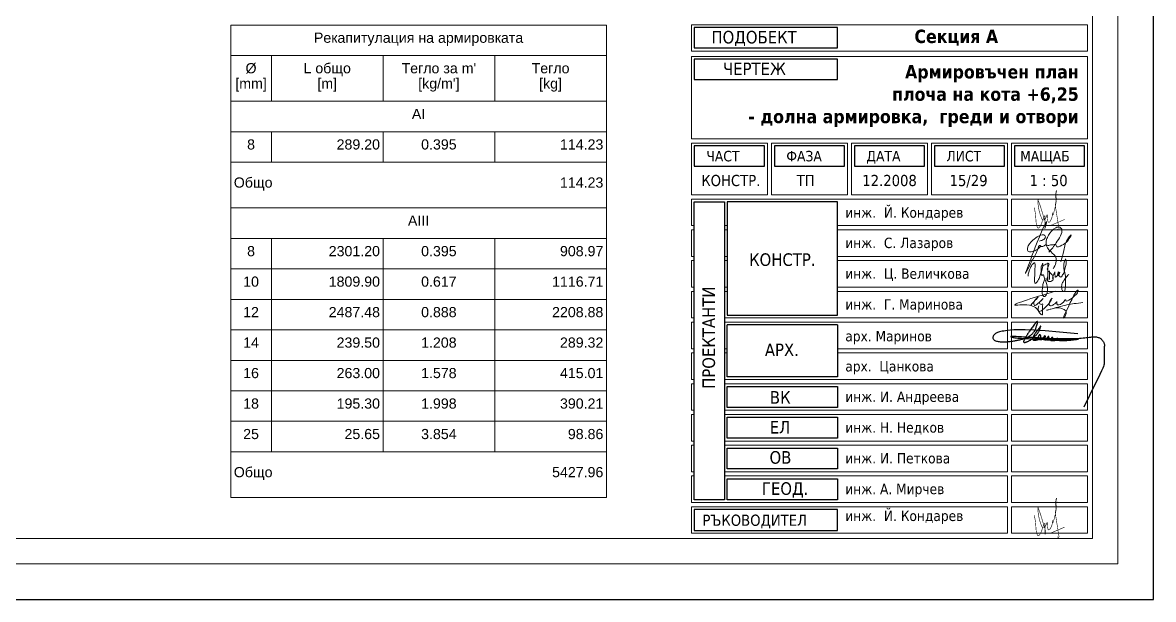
# Model space of a CAD drawing. Header units: millimetres. Extents: x -159 to 6378, y -1181 to 2393.
# Drawn here: x 5265 to 6378, y -1181 to -614 of the extents above; entities that cross this region are included whole.
import ezdxf
from ezdxf.enums import TextEntityAlignment as Align

# ---------------------------------------------------------------- set-up
doc = ezdxf.new("R2010")
doc.units = ezdxf.units.MM
for name, color, linetype, lineweight in [('0_txt', 7, 'Continuous', 18), ('1K_arm_koti', 5, 'Continuous', 15), ('p_txt', 122, 'Continuous', 18), ('RAMKA', 7, 'Continuous', 15), ('TABLICA', 40, 'Continuous', 30), ('TEXT', 122, 'Continuous', 18)]:
    doc.layers.add(name, color=color, linetype=linetype, lineweight=lineweight)
doc.styles.add('A4TS14', font='ARIAL.TTF', dxfattribs={"height": 10})
doc.styles.get("Standard").update_dxf_attribs({"font": 'TAHOMA.TTF'})

# ---------------------------------------------------------------- blocks, each defined once
blk = doc.blocks.new('kondarev')
at = {"const_width": 0.0003}
for points in [[(-0.00668, 0.00357), (-0.0066, 0.00281, 0.8669), (-0.00615, 0.00273, 0.02337), (-0.00445, 0.01042, 0.053077), (-0.00432, 0.01525, 0.169297), (-0.00443, 0.0155, 0.675494), (-0.00464, 0.01542, 0.095177), (-0.00491, 0.00614, -0.003976), (-0.00354, -0.00266, 0.017366), (-0.00313, -0.00492, -0.234768), (-0.0033, -0.00558, -0.311444), (-0.00403, -0.00521, -1.682041)], [(-0.01658, 0.00646, -0.046081), (-0.01578, 0.00199, -0.003318), (-0.01555, -0.00098, 0.08786), (-0.01485, -0.00427, 0.318545), (-0.0142, -0.00469, 0.321515), (-0.01375, -0.00434, 0.090816), (-0.01213, -0.00089, -0.064298), (-0.01101, 0.00188, -0.636166), (-0.0107, 0.00185, -0.041004), (-0.01077, -0.00344, 0.356263), (-0.01049, -0.00387, 0.111784), (-0.0111, 0.00042, -0.021048), (-0.01169, 0.00218, 0.005571), (-0.01279, 0.00587, 0.012388), (-0.0138, 0.00884, -0.054875), (-0.01427, 0.01074, 1.394829), (-0.01457, 0.01072, 0.101928), (-0.0125, 0.00057, 0.656998), (-0.01066, 0.00016, 0.098994), (-0.00973, 0.00217, -0.247872), (-0.00956, 0.00248, -0.528765), (-0.00937, 0.0024, 0.07422), (-0.00908, -0.00113, 0.666402), (-0.00813, -0.00129, 0.170412), (-0.00669, 0.00309, -0.023148), (-0.00668, 0.00357, -3.540288)]]:
    blk.add_lwpolyline(points, format="xyb", dxfattribs=at)
blk.add_lwpolyline([(0, 0), (-0.00794, -0.00339), (-0.00611, -0.00347)], dxfattribs=at)
blk = doc.blocks.new('podpis_lazarov')
at = {"layer": 'p_txt'}
for points in [[(40.4, 38.4), (43.9, 51.9), (35.4, 35.1), (4.4, -44.1), (2.5, -48.9), (17.5, -21.4), (26.1, -3.7), (31.4, 5), (34.1, 2.9), (44, 6.6), (46.6, 5.2), (53, 6.6), (56, 6), (61, 7.5), (64.5, 2.6), (70.7, 3.9), (83.2, 11.4), (92.3, 26.2), (87.3, 20.3), (77.8, -5), (71.9, -27.4)], [(29.8, 13.5), (36.4, 15.9), (41.8, 21.8), (40.7, 24.9), (29.2, 24), (17, 15.2), (6.6, -0.3), (8, -6.8), (13.3, -7.5), (22.9, -4.4), (33.1, 3.6)], [(48.5, -8.4), (62.9, 10), (71.2, 24.1), (73.7, 37.1), (70.4, 40.9), (61.9, 39.9), (47.9, 25), (43.9, 16.7), (43.9, 4.6), (55.8, -10.5), (62.2, -17.8), (62.4, -28.8), (57, -41.2)]]:
    blk.add_spline(points, degree=3, dxfattribs=at)
blk = doc.blocks.new('podpi_Velichkova')
at = {"layer": 'p_txt'}
for points, start_tangent, end_tangent in [([(16.5, 10.7), (18.5, 18.9), (21.5, 23.4), (22.7, 24.1), (23.1, 22.4), (23, 17.4), (22.6, 9.3), (22.9, 4.3), (23.3, 3.6), (24.8, 4.9), (27.6, 9.7), (28.9, 14), (30.6, 19.5), (30.6, 23.4), (30, 22.3), (29.2, 13.6), (29.7, 11.7), (30.5, 11.7), (31.1, 12.3), (32.1, 9.8), (33.5, 6.5), (34.8, 2.8), (35.1, -5.1), (34.2, -7.7), (33.1, -8.9), (32.5, -9.3), (31.1, -8.5), (30.1, -3.9), (30.7, 1.5), (31.8, 5.5), (33.2, 9)], (-0.186427, 0.982469), (0.278192, 0.960526)), ([(31, 20.8), (33.7, 22.5), (36.8, 23), (36.8, 21.8), (35.3, 18.6), (35.3, 17), (36.9, 15), (39.4, 12.8), (41, 9.9), (40.5, 6.9), (38.7, 5.6), (36.3, 5.7), (34.7, 7.1), (35, 9.3), (35.7, 10.3)], (0.587031, 0.809564), (0.427039, 0.904233)), ([(40.2, 8.6), (42.6, 15), (42.8, 11.2), (43.3, 9.8), (44.8, 11.3), (46.2, 14.4), (46.2, 15), (45.7, 13.4), (45.9, 11.3), (46.7, 12.6), (47.5, 14.8), (46.9, 13.7), (47.5, 10.4), (48.4, 9.9), (49.7, 11.2), (50.8, 12.9), (52.4, 17.6), (53.8, 24.8), (53.7, 26.1), (53.2, 27.8), (52.7, 26.9), (53, 10.7), (53, 0.6), (52.6, -2.8), (52, -4.2), (50.2, -3.5), (49.4, -0.9), (49.4, 2), (50.7, 5.3), (52.2, 7.6), (54.6, 10.9), (56.3, 12.5)], (0.258941, 0.965893), (0.775641, 0.631175)), ([(37.4, 16), (37.3, 7.5)], (-0.02632, -0.999654), (-0.039659, -0.999213))]:
    blk.add_spline(points, degree=3, dxfattribs=dict(at, start_tangent=start_tangent, end_tangent=end_tangent))
blk.add_spline([(35.7, 24.1), (35.8, 5.9)], degree=3, dxfattribs=at)
blk = doc.blocks.new('podpis_Marinova')
at = {"layer": 'p_txt'}
for points in [[(0, 0), (7.1, 7.7), (4.1, 4.4), (3.2, 2.4), (3.3, 0.2), (10.5, 4.6), (12.3, 6.4), (9.4, 3.5), (9.1, 1.1), (10.3, 0.7), (11.6, 1.2), (11.8, -0.7), (11.6, -9.1), (11.5, -9.5), (10.3, -9.2), (7.4, -5.3), (3.5, -1.7), (-14.1, 0), (24.6, 13.7)], [(35, 4), (37.7, 4.8), (43.6, 9.5), (46.6, 13.3), (46.6, 14.8), (45.6, 13.9), (40.4, 5.3), (32.7, -12.6), (35, -6.6), (31.9, -3.9), (27.1, -2.8), (15.5, -5.1), (26.9, -2), (42.9, 1.4), (51.5, 2.4)], [(7.3, -3.2), (7.9, -0.9), (7.5, -3.3), (7.9, -6.1), (11.7, -4.8), (20.8, 6.6), (18.2, 1.5), (18.9, -0.5), (20.2, -0.6), (23.1, 0.9), (25.4, 3), (25.8, 3.6), (25.7, 2.7), (26.5, 0.3), (32.2, 2.9), (33.7, 4.7), (34.2, 5.3), (35, 4)]]:
    blk.add_spline(points, degree=3, dxfattribs=at)

msp = doc.modelspace()

# ---------------------------------------------------------------- linework, layer by layer
at = {"layer": '0_txt'}
msp.add_lwpolyline([(-73.698, -1146.449), (6343.421, -1146.449), (6343.421, 1783.551), (-73.698, 1783.551), (-73.698, -1146.449)], dxfattribs=at)
msp.add_lwpolyline([(-48.698, -1121.449), (6318.421, -1121.449), (6318.421, 1758.551), (-48.698, 1758.551)], close=True, dxfattribs=at)
at = {"layer": '1K_arm_koti', "color": 7}
for p, q in [((5469.653, -616.247), (5839.653, -616.247)), ((5469.653, -616.247), (5469.653, -691.247)), ((5839.653, -616.247), (5839.653, -691.247)), ((5469.653, -646.247), (5839.653, -646.247)), ((5509.653, -646.247), (5509.653, -691.247)), ((5619.653, -646.247), (5619.653, -691.247)), ((5729.653, -646.247), (5729.653, -691.247)), ((5469.653, -691.247), (5839.653, -691.247)), ((5469.653, -691.247), (5469.653, -721.247)), ((5839.653, -691.247), (5839.653, -721.247)), ((5469.653, -721.247), (5839.653, -721.247)), ((5469.653, -721.247), (5469.653, -751.247)), ((5509.653, -721.247), (5509.653, -751.247)), ((5619.653, -721.247), (5619.653, -751.247)), ((5729.653, -721.247), (5729.653, -751.247)), ((5839.653, -721.247), (5839.653, -751.247)), ((5469.653, -751.247), (5839.653, -751.247)), ((5469.653, -751.247), (5469.653, -796.247)), ((5839.653, -751.247), (5839.653, -796.247)), ((5469.653, -796.247), (5839.653, -796.247)), ((5469.653, -796.247), (5469.653, -826.247)), ((5839.653, -796.247), (5839.653, -826.247)), ((5469.653, -826.247), (5839.653, -826.247)), ((5469.653, -826.247), (5469.653, -856.247)), ((5509.653, -826.247), (5509.653, -856.247)), ((5619.653, -826.247), (5619.653, -856.247)), ((5729.653, -826.247), (5729.653, -856.247)), ((5839.653, -826.247), (5839.653, -856.247)), ((5469.653, -856.247), (5839.653, -856.247)), ((5469.653, -856.247), (5469.653, -886.247)), ((5509.653, -856.247), (5509.653, -886.247)), ((5619.653, -856.247), (5619.653, -886.247)), ((5729.653, -856.247), (5729.653, -886.247)), ((5839.653, -856.247), (5839.653, -886.247)), ((5469.653, -886.247), (5839.653, -886.247)), ((5469.653, -886.247), (5469.653, -916.247)), ((5509.653, -886.247), (5509.653, -916.247)), ((5619.653, -886.247), (5619.653, -916.247)), ((5729.653, -886.247), (5729.653, -916.247)), ((5839.653, -886.247), (5839.653, -916.247)), ((5469.653, -916.247), (5839.653, -916.247)), ((5469.653, -916.247), (5469.653, -946.247)), ((5509.653, -916.247), (5509.653, -946.247)), ((5619.653, -916.247), (5619.653, -946.247)), ((5729.653, -916.247), (5729.653, -946.247)), ((5839.653, -916.247), (5839.653, -946.247)), ((5469.653, -946.247), (5839.653, -946.247)), ((5469.653, -946.247), (5469.653, -976.247)), ((5509.653, -946.247), (5509.653, -976.247)), ((5619.653, -946.247), (5619.653, -976.247)), ((5729.653, -946.247), (5729.653, -976.247)), ((5839.653, -946.247), (5839.653, -976.247)), ((5469.653, -976.247), (5839.653, -976.247)), ((5469.653, -976.247), (5469.653, -1006.247)), ((5509.653, -976.247), (5509.653, -1006.247)), ((5619.653, -976.247), (5619.653, -1006.247)), ((5729.653, -976.247), (5729.653, -1006.247)), ((5839.653, -976.247), (5839.653, -1006.247)), ((5469.653, -1006.247), (5839.653, -1006.247)), ((5469.653, -1006.247), (5469.653, -1036.247)), ((5509.653, -1006.247), (5509.653, -1036.247)), ((5619.653, -1006.247), (5619.653, -1036.247)), ((5729.653, -1006.247), (5729.653, -1036.247)), ((5839.653, -1006.247), (5839.653, -1036.247)), ((5469.653, -1036.247), (5839.653, -1036.247)), ((5469.653, -1036.247), (5469.653, -1081.247)), ((5839.653, -1036.247), (5839.653, -1081.247)), ((5469.653, -1081.247), (5839.653, -1081.247))]:
    msp.add_line(p, q, dxfattribs=at)
at = {"layer": 'p_txt', "lineweight": 30, "flags": 128}
msp.add_lwpolyline([(6304.004, -920.145), (6286.098, -918.471), (6271.771, -917.3), (6260.56, -916.56), (6252.003, -916.177), (6245.634, -916.078), (6240.992, -916.189), (6237.613, -916.437), (6235.032, -916.749), (6232.859, -917.062), (6230.989, -917.369), (6229.388, -917.671), (6228.022, -917.971), (6226.86, -918.272), (6225.866, -918.577), (6225.009, -918.889), (6224.255, -919.211), (6223.575, -919.545), (6222.963, -919.893), (6222.418, -920.256), (6221.938, -920.637), (6221.522, -921.037), (6221.169, -921.458), (6220.877, -921.902), (6220.645, -922.37), (6220.473, -922.862), (6220.368, -923.37), (6220.34, -923.886), (6220.398, -924.4), (6220.55, -924.904), (6220.807, -925.387), (6221.177, -925.84), (6221.669, -926.255), (6222.287, -926.624), (6223.014, -926.948), (6223.828, -927.227), (6224.706, -927.465), (6225.627, -927.663), (6226.567, -927.823), (6227.504, -927.948), (6228.417, -928.04), (6229.288, -928.1), (6230.121, -928.131), (6230.926, -928.137), (6231.712, -928.119), (6232.489, -928.081), (6233.265, -928.026), (6234.051, -927.955), (6234.856, -927.872), (6235.687, -927.78), (6236.54, -927.678), (6237.411, -927.569), (6238.294, -927.453), (6239.182, -927.331), (6240.072, -927.203), (6240.957, -927.07), (6241.832, -926.933), (6242.692, -926.793), (6243.54, -926.647), (6244.38, -926.494), (6245.215, -926.33), (6246.048, -926.154), (6246.883, -925.962), (6247.723, -925.754), (6248.572, -925.525), (6249.432, -925.276), (6250.295, -925.008), (6251.15, -924.724), (6251.989, -924.428), (6252.801, -924.122), (6253.576, -923.809), (6254.305, -923.494), (6254.978, -923.179), (6255.588, -922.865), (6256.141, -922.551), (6256.647, -922.232), (6257.116, -921.905), (6257.556, -921.565), (6257.977, -921.208), (6258.389, -920.831), (6258.801, -920.43), (6259.22, -920.002), (6259.64, -919.554), (6260.053, -919.095), (6260.453, -918.632), (6260.83, -918.174), (6261.178, -917.728), (6261.488, -917.304), (6261.752, -916.91), (6261.967, -916.548), (6262.141, -916.203), (6262.288, -915.854), (6262.422, -915.48), (6262.555, -915.061), (6262.702, -914.576), (6262.874, -914.003), (6263.086, -913.322), (6263.343, -912.525), (6263.625, -911.653), (6263.903, -910.762), (6264.149, -909.905), (6264.335, -909.137), (6264.432, -908.514), (6264.413, -908.088), (6264.248, -907.916), (6263.919, -908.034), (6263.447, -908.412), (6262.86, -909.003), (6262.188, -909.76), (6261.46, -910.636), (6260.706, -911.584), (6259.955, -912.555), (6259.237, -913.504), (6258.575, -914.392), (6257.969, -915.216), (6257.416, -915.982), (6256.91, -916.696), (6256.445, -917.365), (6256.018, -917.994), (6255.622, -918.589), (6255.254, -919.156), (6254.907, -919.702), (6254.58, -920.228), (6254.27, -920.737), (6253.975, -921.23), (6253.691, -921.709), (6253.418, -922.178), (6253.151, -922.637), (6252.889, -923.089), (6252.63, -923.534), (6252.376, -923.972), (6252.129, -924.401), (6251.891, -924.819), (6251.666, -925.222), (6251.455, -925.61), (6251.262, -925.98), (6251.088, -926.33), (6250.936, -926.658), (6250.808, -926.964), (6250.707, -927.246), (6250.635, -927.503), (6250.594, -927.736), (6250.588, -927.942), (6250.617, -928.122), (6250.685, -928.274), (6250.794, -928.398), (6250.944, -928.493), (6251.137, -928.557), (6251.373, -928.589), (6251.653, -928.588), (6251.977, -928.553), (6252.348, -928.482), (6252.765, -928.375), (6253.227, -928.231), (6253.725, -928.054), (6254.25, -927.848), (6254.789, -927.617), (6255.334, -927.365), (6255.872, -927.097), (6256.395, -926.818), (6256.89, -926.531), (6257.35, -926.24), (6257.779, -925.945), (6258.183, -925.644), (6258.571, -925.337), (6258.947, -925.022), (6259.318, -924.697), (6259.692, -924.363), (6260.075, -924.017), (6260.472, -923.659), (6260.88, -923.29), (6261.295, -922.913), (6261.71, -922.529), (6262.123, -922.141), (6262.528, -921.749), (6262.92, -921.357), (6263.295, -920.966), (6263.649, -920.576), (6263.986, -920.18), (6264.308, -919.768), (6264.621, -919.329), (6264.928, -918.856), (6265.233, -918.337), (6265.541, -917.764), (6265.854, -917.126), (6266.176, -916.422), (6266.493, -915.681), (6266.791, -914.94), (6267.057, -914.235), (6267.275, -913.603), (6267.43, -913.081), (6267.509, -912.705), (6267.496, -912.513), (6267.383, -912.53), (6267.181, -912.73), (6266.906, -913.08), (6266.575, -913.543), (6266.204, -914.084), (6265.809, -914.668), (6265.408, -915.258), (6265.016, -915.819), (6264.647, -916.323), (6264.302, -916.773), (6263.977, -917.18), (6263.669, -917.553), (6263.377, -917.903), (6263.095, -918.241), (6262.823, -918.577), (6262.557, -918.921), (6262.295, -919.282), (6262.038, -919.656), (6261.788, -920.039), (6261.547, -920.425), (6261.317, -920.81), (6261.1, -921.189), (6260.898, -921.555), (6260.713, -921.905), (6260.546, -922.233), (6260.397, -922.542), (6260.264, -922.831), (6260.147, -923.103), (6260.044, -923.36), (6259.953, -923.602), (6259.875, -923.832), (6259.807, -924.05), (6259.749, -924.259), (6259.701, -924.459), (6259.663, -924.651), (6259.635, -924.834), (6259.619, -925.009), (6259.614, -925.177), (6259.621, -925.338), (6259.64, -925.492), (6259.672, -925.639), (6259.723, -925.778), (6259.8, -925.907), (6259.908, -926.024), (6260.053, -926.127), (6260.243, -926.213), (6260.483, -926.282), (6260.78, -926.33), (6261.136, -926.357), (6261.543, -926.361), (6261.987, -926.344), (6262.457, -926.305), (6262.939, -926.244), (6263.421, -926.16), (6263.89, -926.055), (6264.335, -925.928), (6264.744, -925.779), (6265.117, -925.611), (6265.458, -925.428), (6265.768, -925.232), (6266.05, -925.027), (6266.306, -924.815), (6266.538, -924.6), (6266.749, -924.386), (6266.941, -924.173), (6267.111, -923.962), (6267.258, -923.751), (6267.38, -923.537), (6267.475, -923.319), (6267.54, -923.095), (6267.574, -922.864), (6267.574, -922.624), (6267.539, -922.374), (6267.473, -922.121), (6267.381, -921.874), (6267.268, -921.641), (6267.14, -921.432), (6267, -921.253), (6266.854, -921.115), (6266.707, -921.025), (6266.564, -920.989), (6266.424, -921.003), (6266.289, -921.061), (6266.158, -921.157), (6266.032, -921.283), (6265.911, -921.434), (6265.795, -921.602), (6265.685, -921.782), (6265.579, -921.967), (6265.48, -922.156), (6265.387, -922.347), (6265.3, -922.541), (6265.219, -922.735), (6265.145, -922.929), (6265.079, -923.121), (6265.019, -923.312), (6264.968, -923.499), (6264.925, -923.682), (6264.891, -923.861), (6264.869, -924.033), (6264.858, -924.2), (6264.859, -924.359), (6264.875, -924.511), (6264.905, -924.654), (6264.951, -924.787), (6265.014, -924.912), (6265.096, -925.026), (6265.198, -925.132), (6265.323, -925.227), (6265.471, -925.314), (6265.644, -925.391), (6265.844, -925.458), (6266.071, -925.516), (6266.322, -925.565), (6266.593, -925.603), (6266.879, -925.63), (6267.176, -925.647), (6267.48, -925.652), (6267.786, -925.645), (6268.091, -925.626), (6268.389, -925.595), (6268.68, -925.552), (6268.963, -925.498), (6269.235, -925.433), (6269.497, -925.36), (6269.746, -925.277), (6269.982, -925.187), (6270.203, -925.09), (6270.41, -924.986), (6270.601, -924.876), (6270.778, -924.761), (6270.941, -924.641), (6271.092, -924.516), (6271.232, -924.387), (6271.36, -924.254), (6271.478, -924.117), (6271.586, -923.978), (6271.684, -923.836), (6271.771, -923.692), (6271.847, -923.547), (6271.91, -923.403), (6271.959, -923.259), (6271.994, -923.117), (6272.014, -922.978), (6272.019, -922.841), (6272.009, -922.711), (6271.985, -922.589), (6271.947, -922.479), (6271.897, -922.383), (6271.835, -922.303), (6271.762, -922.244), (6271.679, -922.206), (6271.587, -922.194), (6271.486, -922.205), (6271.378, -922.241), (6271.264, -922.299), (6271.146, -922.379), (6271.024, -922.48), (6270.899, -922.602), (6270.774, -922.743), (6270.648, -922.903), (6270.524, -923.078), (6270.403, -923.264), (6270.287, -923.459), (6270.178, -923.659), (6270.076, -923.86), (6269.983, -924.059), (6269.902, -924.252), (6269.833, -924.435), (6269.779, -924.609), (6269.741, -924.773), (6269.721, -924.926), (6269.723, -925.068), (6269.746, -925.199), (6269.794, -925.318), (6269.868, -925.425), (6269.97, -925.519), (6270.101, -925.602), (6270.26, -925.674), (6270.447, -925.735), (6270.662, -925.787), (6270.906, -925.83), (6271.178, -925.866), (6271.478, -925.894), (6271.805, -925.916), (6272.151, -925.929), (6272.506, -925.933), (6272.861, -925.924), (6273.207, -925.9), (6273.534, -925.861), (6273.833, -925.804), (6274.094, -925.727), (6274.31, -925.628), (6274.486, -925.51), (6274.627, -925.374), (6274.739, -925.224), (6274.83, -925.061), (6274.905, -924.887), (6274.97, -924.706), (6275.033, -924.52), (6275.097, -924.33), (6275.161, -924.139), (6275.223, -923.95), (6275.28, -923.765), (6275.329, -923.587), (6275.368, -923.417), (6275.393, -923.257), (6275.402, -923.112), (6275.392, -922.982), (6275.364, -922.872), (6275.318, -922.785), (6275.255, -922.726), (6275.174, -922.698), (6275.076, -922.706), (6274.962, -922.753), (6274.832, -922.843), (6274.686, -922.979), (6274.53, -923.153), (6274.369, -923.356), (6274.207, -923.581), (6274.05, -923.818), (6273.902, -924.06), (6273.77, -924.296), (6273.658, -924.52), (6273.569, -924.723), (6273.505, -924.905), (6273.464, -925.069), (6273.444, -925.215), (6273.445, -925.346), (6273.464, -925.463), (6273.502, -925.567), (6273.557, -925.66), (6273.628, -925.743), (6273.716, -925.817), (6273.822, -925.881), (6273.947, -925.936), (6274.093, -925.982), (6274.26, -926.018), (6274.45, -926.045), (6274.664, -926.062), (6274.902, -926.07), (6275.162, -926.068), (6275.438, -926.055), (6275.729, -926.033), (6276.028, -925.999), (6276.333, -925.953), (6276.64, -925.896), (6276.944, -925.827), (6277.243, -925.746), (6277.532, -925.653), (6277.809, -925.55), (6278.072, -925.437), (6278.318, -925.317), (6278.543, -925.191), (6278.746, -925.059), (6278.923, -924.922), (6279.072, -924.782), (6279.194, -924.642), (6279.29, -924.502), (6279.359, -924.365), (6279.403, -924.232), (6279.423, -924.106), (6279.419, -923.989), (6279.392, -923.883), (6279.344, -923.789), (6279.275, -923.711), (6279.187, -923.653), (6279.082, -923.619), (6278.961, -923.611), (6278.827, -923.633), (6278.679, -923.689), (6278.521, -923.782), (6278.353, -923.914), (6278.18, -924.08), (6278.005, -924.272), (6277.833, -924.482), (6277.667, -924.703), (6277.511, -924.928), (6277.37, -925.148), (6277.246, -925.358), (6277.144, -925.55), (6277.065, -925.723), (6277.009, -925.88), (6276.978, -926.02), (6276.972, -926.144), (6276.991, -926.254), (6277.038, -926.349), (6277.112, -926.431), (6277.214, -926.5), (6277.347, -926.557), (6277.51, -926.604), (6277.707, -926.64), (6277.939, -926.667), (6278.206, -926.685), (6278.511, -926.696), (6278.856, -926.699), (6279.239, -926.695), (6279.653, -926.685), (6280.088, -926.665), (6280.533, -926.636), (6280.977, -926.596), (6281.412, -926.543), (6281.826, -926.477), (6282.21, -926.397), (6282.554, -926.302), (6282.86, -926.192), (6283.129, -926.071), (6283.362, -925.94), (6283.563, -925.802), (6283.733, -925.657), (6283.873, -925.508), (6283.987, -925.358), (6284.075, -925.208), (6284.136, -925.063), (6284.169, -924.93), (6284.171, -924.813), (6284.143, -924.718), (6284.081, -924.651), (6283.985, -924.616), (6283.853, -924.62), (6283.685, -924.666), (6283.488, -924.749), (6283.271, -924.86), (6283.044, -924.993), (6282.815, -925.141), (6282.594, -925.294), (6282.389, -925.448), (6282.21, -925.592), (6282.065, -925.723), (6281.968, -925.84), (6281.931, -925.944), (6281.966, -926.037), (6282.086, -926.12), (6282.304, -926.196), (6282.631, -926.265), (6283.081, -926.33), (6283.661, -926.391), (6284.354, -926.448), (6285.139, -926.499), (6285.995, -926.544), (6286.899, -926.581), (6287.831, -926.608), (6288.767, -926.626), (6289.688, -926.632), (6290.576, -926.626), (6291.433, -926.608), (6292.267, -926.579), (6293.084, -926.54), (6293.891, -926.491), (6294.697, -926.434), (6295.507, -926.369), (6296.328, -926.297), (6297.166, -926.218), (6298.011, -926.135), (6298.852, -926.049), (6299.678, -925.961), (6300.477, -925.874), (6301.238, -925.787), (6301.949, -925.704), (6302.6, -925.626), (6303.178, -925.554), (6303.671, -925.488), (6304.068, -925.428), (6304.356, -925.375), (6304.523, -925.327), (6304.557, -925.287), (6304.445, -925.252), (6304.176, -925.224), (6303.74, -925.202), (6303.139, -925.185), (6302.38, -925.173), (6301.468, -925.165), (6300.408, -925.16), (6299.205, -925.158), (6297.866, -925.157), (6296.395, -925.157), (6294.804, -925.157), (6293.119, -925.156), (6291.373, -925.153), (6289.6, -925.148), (6287.832, -925.14), (6286.1, -925.128), (6284.439, -925.112), (6282.88, -925.09), (6281.446, -925.061), (6280.119, -925.027), (6278.87, -924.986), (6277.67, -924.939), (6276.49, -924.885), (6275.302, -924.826), (6274.076, -924.76), (6272.786, -924.687), (6271.406, -924.609), (6269.932, -924.524), (6268.364, -924.433), (6266.703, -924.335), (6264.95, -924.232), (6263.104, -924.122), (6261.166, -924.005), (6259.136, -923.883), (6257.023, -923.754), (6254.862, -923.622), (6252.696, -923.49), (6250.568, -923.359), (6248.522, -923.233), (6246.601, -923.114), (6244.849, -923.006), (6243.307, -922.911), (6242.01, -922.83), (6240.943, -922.766), (6240.084, -922.719), (6239.409, -922.688), (6238.894, -922.675), (6238.516, -922.68), (6238.251, -922.702), (6238.076, -922.743), (6237.971, -922.802), (6237.939, -922.878), (6237.984, -922.968), (6238.113, -923.07), (6238.332, -923.181), (6238.646, -923.299), (6239.062, -923.422), (6239.585, -923.547), (6240.219, -923.673), (6240.959, -923.797), (6241.798, -923.919), (6242.729, -924.038), (6243.745, -924.152), (6244.838, -924.259), (6246.003, -924.36), (6247.231, -924.453), (6248.516, -924.536), (6249.85, -924.611), (6251.227, -924.68), (6252.639, -924.742), (6254.079, -924.799), (6255.541, -924.853), (6257.016, -924.905), (6258.499, -924.956), (6259.985, -925.006), (6261.478, -925.055), (6262.987, -925.103), (6264.519, -925.148), (6266.083, -925.191), (6267.686, -925.229), (6269.337, -925.263), (6271.042, -925.291), (6272.806, -925.313), (6274.619, -925.33), (6276.464, -925.341), (6278.328, -925.349), (6280.194, -925.354), (6282.049, -925.357), (6283.877, -925.358), (6285.664, -925.358), (6287.398, -925.357), (6289.087, -925.354), (6290.742, -925.344), (6292.375, -925.324), (6293.997, -925.292), (6295.619, -925.245), (6297.253, -925.178), (6298.911, -925.09), (6300.598, -924.977), (6302.308, -924.843), (6304.028, -924.692), (6305.744, -924.528), (6307.444, -924.354), (6309.116, -924.175), (6310.747, -923.994), (6312.325, -923.816), (6313.839, -923.644), (6315.283, -923.486), (6316.655, -923.35), (6317.951, -923.242), (6319.169, -923.17), (6320.305, -923.142), (6321.356, -923.164), (6322.319, -923.246), (6323.193, -923.391), (6323.982, -923.594), (6324.695, -923.847), (6325.337, -924.143), (6325.917, -924.473), (6326.441, -924.83), (6326.916, -925.206), (6327.35, -925.592), (6327.748, -925.984), (6328.112, -926.381), (6328.446, -926.786), (6328.75, -927.202), (6329.025, -927.63), (6329.274, -928.072), (6329.497, -928.532), (6329.697, -929.012), (6329.873, -929.516), (6330.016, -930.057), (6330.116, -930.651), (6330.162, -931.313), (6330.144, -932.058), (6330.051, -932.901), (6329.872, -949.859), (6329.596, -950.946), (6329.189, -952.228), (6328.514, -953.977), (6327.409, -956.513), (6325.715, -960.157), (6323.268, -965.231), (6319.91, -972.057), (6315.477, -980.956), (6309.81, -992.249)], dxfattribs=at)
at = {"layer": 'RAMKA'}
for points in [[(5923.513, -615.962), (5923.513, -642.109), (6313.421, -642.109), (6313.421, -615.962)], [(5923.513, -647.183), (5923.513, -728.376), (6313.421, -728.376), (6313.421, -647.183)], [(5923.513, -732.504), (5923.513, -783.421), (5998.191, -783.421), (5998.191, -732.504)], [(6002.32, -732.504), (6002.32, -783.421), (6076.999, -783.421), (6076.999, -732.504)], [(6081.127, -732.504), (6081.127, -783.421), (6155.806, -783.421), (6155.806, -732.504)], [(6159.935, -732.504), (6159.935, -783.421), (6234.613, -783.421), (6234.613, -732.504)], [(6238.742, -732.504), (6238.742, -783.421), (6313.421, -783.421), (6313.421, -732.504)], [(5923.513, -1090.302), (5923.513, -1116.449), (6234.613, -1116.449), (6234.613, -1090.302)]]:
    msp.add_lwpolyline(points, close=True, dxfattribs=at)
for points in [[(5926.265, -813.697), (5923.513, -813.697), (5923.513, -787.55), (6234.613, -787.55), (6234.613, -813.697), (6067.366, -813.697)], [(6313.421, -813.697), (6238.742, -813.697), (6238.742, -787.55), (6313.421, -787.55), (6313.421, -813.697)], [(5926.265, -843.972), (5923.513, -843.972), (5923.513, -817.825), (5926.265, -817.825)], [(5958.604, -813.697), (5955.852, -813.697)], [(5955.852, -817.825), (5958.604, -817.825)], [(6067.366, -817.825), (6234.613, -817.825), (6234.613, -843.972), (6067.366, -843.972)], [(6313.421, -843.972), (6238.742, -843.972), (6238.742, -817.825), (6313.421, -817.825), (6313.421, -843.972)], [(5958.604, -843.972), (5955.852, -843.972)], [(5926.265, -874.247), (5923.513, -874.247), (5923.513, -848.1), (5926.265, -848.1)], [(5955.852, -848.1), (5958.604, -848.1)], [(6067.366, -848.1), (6234.613, -848.1), (6234.613, -874.247), (6067.366, -874.247)], [(6313.421, -874.247), (6238.742, -874.247), (6238.742, -848.1), (6313.421, -848.1), (6313.421, -874.247)], [(5926.265, -904.522), (5923.513, -904.522), (5923.513, -878.376), (5926.265, -878.376)], [(5958.604, -874.247), (5955.852, -874.247)], [(6067.366, -878.376), (6234.613, -878.376), (6234.613, -904.522), (5955.852, -904.522)], [(5955.852, -878.376), (5958.604, -878.376)], [(6313.421, -904.522), (6238.742, -904.522), (6238.742, -878.376), (6313.421, -878.376), (6313.421, -904.522)], [(5926.265, -934.798), (5923.513, -934.798), (5923.513, -908.651), (5926.265, -908.651)], [(5955.852, -908.651), (6234.613, -908.651), (6234.613, -934.798), (6067.366, -934.798)], [(6313.421, -934.798), (6238.742, -934.798), (6238.742, -908.651), (6313.421, -908.651), (6313.421, -934.798)], [(5958.604, -934.798), (5955.852, -934.798)], [(5926.265, -965.073), (5923.513, -965.073), (5923.513, -938.926), (5926.265, -938.926)], [(5955.852, -938.926), (5958.604, -938.926)], [(6067.366, -938.926), (6234.613, -938.926), (6234.613, -965.073), (5955.852, -965.073)], [(6313.421, -965.073), (6238.742, -965.073), (6238.742, -938.926), (6313.421, -938.926), (6313.421, -965.073)], [(5926.265, -995.348), (5923.513, -995.348), (5923.513, -969.201), (5926.265, -969.201)], [(5955.852, -969.201), (6234.613, -969.201), (6234.613, -995.348), (5955.852, -995.348)], [(6313.421, -995.348), (6238.742, -995.348), (6238.742, -969.201), (6313.421, -969.201), (6313.421, -995.348)], [(5926.265, -1025.623), (5923.513, -1025.623), (5923.513, -999.477), (5926.265, -999.477)], [(5955.852, -999.477), (6234.613, -999.477), (6234.613, -1025.623), (5955.852, -1025.623)], [(6313.421, -1025.623), (6238.742, -1025.623), (6238.742, -999.477), (6313.421, -999.477), (6313.421, -1025.623)], [(5926.265, -1055.899), (5923.513, -1055.899), (5923.513, -1029.752), (5926.265, -1029.752)], [(5955.852, -1029.752), (6234.613, -1029.752), (6234.613, -1055.899), (5955.852, -1055.899)], [(6313.421, -1055.899), (6238.742, -1055.899), (6238.742, -1029.752), (6313.421, -1029.752), (6313.421, -1055.899)], [(5955.852, -1060.027), (6234.613, -1060.027), (6234.613, -1086.174), (5923.513, -1086.174), (5923.513, -1060.027), (5926.265, -1060.027)], [(6313.421, -1086.174), (6238.742, -1086.174), (6238.742, -1060.027), (6313.421, -1060.027), (6313.421, -1086.174)], [(6313.421, -1116.449), (6238.742, -1116.449), (6238.742, -1090.302), (6313.421, -1090.302), (6313.421, -1116.449)]]:
    msp.add_lwpolyline(points, dxfattribs=at)
at = {"layer": 'TABLICA'}
for p, q in [((5958.604, -962.321), (5958.604, -911.403)), ((6067.366, -911.403), (5958.604, -911.403)), ((6067.366, -911.403), (6067.366, -962.321)), ((6067.366, -962.321), (5958.604, -962.321))]:
    msp.add_line(p, q, dxfattribs=at)
for points in [[(-158.698, -1181.449), (6378.421, -1181.449), (6378.421, 1818.551), (-158.698, 1818.551)], [(5926.265, -618.714), (5926.265, -638.668), (6067.366, -638.668), (6067.366, -618.714)], [(5926.265, -649.935), (5926.265, -669.889), (6067.366, -669.889), (6067.366, -649.935)], [(5926.265, -735.256), (5926.265, -755.21), (5995.439, -755.21), (5995.439, -735.256)], [(6005.072, -735.256), (6005.072, -755.21), (6074.246, -755.21), (6074.246, -735.256)], [(6083.879, -735.256), (6083.879, -755.21), (6153.054, -755.21), (6153.054, -735.256)], [(6162.687, -735.256), (6162.687, -755.21), (6231.861, -755.21), (6231.861, -735.256)], [(6241.494, -735.256), (6241.494, -755.21), (6310.668, -755.21), (6310.668, -735.256)], [(5926.265, -790.302), (5955.852, -790.302), (5955.852, -1083.421), (5926.265, -1083.421)], [(5958.604, -790.302), (5958.604, -901.77), (6067.366, -901.77), (6067.366, -790.302)], [(5958.604, -971.954), (6067.366, -971.954), (6067.366, -992.596), (5958.604, -992.596)], [(5958.604, -1002.229), (6067.366, -1002.229), (6067.366, -1022.871), (5958.604, -1022.871)], [(5958.604, -1032.504), (6067.366, -1032.504), (6067.366, -1053.146), (5958.604, -1053.146)], [(5958.604, -1062.779), (6067.366, -1062.779), (6067.366, -1083.421), (5958.604, -1083.421)], [(5926.265, -1093.055), (5926.265, -1113.697), (6067.366, -1113.697), (6067.366, -1093.055)]]:
    msp.add_lwpolyline(points, close=True, dxfattribs=at)

# ---------------------------------------------------------------- block references
at = {"layer": 'p_txt', "lineweight": 30}
for name, p, xscale, yscale, zscale in [('kondarev', (6291.12, -807.557), 1820, 1820, 1820), ('podpis_lazarov', (6251.235, -835.71), 0.5, 0.5, 0.5), ('kondarev', (6291.12, -1110.309), 1820, 1820, 1820)]:
    msp.add_blockref(name, p, dxfattribs=dict(at, xscale=xscale, yscale=yscale, zscale=zscale))
for name, p in [('podpi_Velichkova', (6238.742, -874.247)), ('podpis_Marinova', (6257.563, -891.848))]:
    msp.add_blockref(name, p, dxfattribs=at)

# ---------------------------------------------------------------- texts
at = {"layer": '1K_arm_koti', "color": 7, "style": 'A4TS14'}
for s, p in [('Рекапитулация на армировката', (5654.653, -623.747)), ('%%c', (5489.653, -653.747)), ('L общо', (5564.653, -653.747)), ("Тегло за m'", (5674.653, -653.747)), ('Тегло', (5784.653, -653.747)), ('[mm]', (5489.653, -668.747)), ('[m]', (5564.653, -668.747)), ("[kg/m']", (5674.653, -668.747)), ('[kg]', (5784.653, -668.747)), ('AI', (5654.653, -698.747)), ('8', (5489.653, -728.747)), ('0.395', (5674.653, -728.747)), ('AIII', (5654.653, -803.747)), ('8', (5489.653, -833.747)), ('0.395', (5674.653, -833.747)), ('10', (5489.653, -863.747)), ('0.617', (5674.653, -863.747)), ('12', (5489.653, -893.747)), ('0.888', (5674.653, -893.747)), ('14', (5489.653, -923.747)), ('1.208', (5674.653, -923.747)), ('16', (5489.653, -953.747)), ('1.578', (5674.653, -953.747)), ('18', (5489.653, -983.747)), ('1.998', (5674.653, -983.747)), ('25', (5489.653, -1013.747)), ('3.854', (5674.653, -1013.747))]:
    msp.add_text(s, height=10, dxfattribs=at).set_placement(p, align=Align.TOP_CENTER)
for s, p in [('289.20', (5616.653, -728.747)), ('114.23', (5836.653, -728.747)), ('114.23', (5836.653, -766.247)), ('2301.20', (5616.653, -833.747)), ('908.97', (5836.653, -833.747)), ('1809.90', (5616.653, -863.747)), ('1116.71', (5836.653, -863.747)), ('2487.48', (5616.653, -893.747)), ('2208.88', (5836.653, -893.747)), ('239.50', (5616.653, -923.747)), ('289.32', (5836.653, -923.747)), ('263.00', (5616.653, -953.747)), ('415.01', (5836.653, -953.747)), ('195.30', (5616.653, -983.747)), ('390.21', (5836.653, -983.747)), ('25.65', (5616.653, -1013.747)), ('98.86', (5836.653, -1013.747)), ('5427.96', (5836.653, -1051.247))]:
    msp.add_text(s, height=10, dxfattribs=at).set_placement(p, align=Align.TOP_RIGHT)
for p in [(5472.653, -766.247), (5472.653, -1051.247)]:
    msp.add_text('Общо', height=10, dxfattribs=at).set_placement(p, align=Align.TOP_LEFT)
at = {"layer": 'p_txt', "char_height": 10.2, "attachment_point": 1}
for s, insert, width in [('{\\fTahoma|b0|i0|c204|p32;инж.  Й. Кондарев}', (6074.971, -795.708), 146.38399), ('{\\fTahoma|b0|i0|c204|p32;инж.  С. Лазаров}', (6074.971, -825.526), 145.42203), ('{\\fTahoma|b0|i0|c204|p32;инж.  Ц. Величкова}', (6074.971, -855.802), 144.60094), ('{\\fTahoma|b0|i0|c204|p32;инж.  Г. Маринова}', (6074.971, -886.077), 144.60094), ('{\\fTahoma|b0|i0|c204|p32;инж. И. Андреева}', (6074.971, -976.902), 146.3933), ('{\\fTahoma|b0|i0|c204|p32;инж. Н. Недков}', (6074.971, -1007.178), 146.3933), ('{\\fTahoma|b0|i0|c204|p32;инж. И. Петкова}', (6074.971, -1037.453), 143.8223), ('{\\fTahoma|b0|i0|c204|p32;инж. А. Мирчев}', (6074.971, -1067.728), 142.1083), ('{\\fTahoma|b0|i0|c204|p32;инж.  Й. Кондарев}', (6074.971, -1094.15), 124.19776)]:
    msp.add_mtext(s, dxfattribs=dict(at, insert=insert, width=width))
at = {"layer": 'TEXT'}
for s, insert, char_height, width, attachment_point in [('{\\fTahoma|b0|i0|c204|p32;ПОДОБЕКТ}', (5943.129, -621.98), 12.38532, 336.32573, 1), ('{\\fTahoma|b1|i0|c204|p32;\\C2;Секция А}', (6143.047, -620.788), 13.2, 163.69302, 1), ('{\\fTahoma|b0|i0|c204|p32;ЧЕРТЕЖ}', (5954.515, -653.202), 12.38532, 336.32573, 1), ('{\\fTahoma|b1|i0|c204|p32;Армировъчен план \\Pплоча на кота \\fTahoma|b1|i0|c0|p32;+6,25\\P\\fTahoma|b1|i0|c204|p32;- долна армировка,  греди и отвори  }', (6304.915, -655.623), 13.2, 359.1162, 3), ('{\\fTahoma|b0|i0|c204|p34;ЧАСТ}', (5938.118, -740.092), 10.3211, 203.74718, 1), ('{\\fTahoma|b0|i0|c204|p34;ФАЗА}', (6016.926, -740.092), 10.3211, 203.74718, 1), ('{\\fTahoma|b0|i0|c204|p34;ДАТА}', (6095.733, -740.092), 10.3211, 50.55997, 1), ('{\\fTahoma|b0|i0|c204|p34;ЛИСТ}', (6174.54, -740.092), 10.3211, 39.67243, 1), ('{\\fTahoma|b0|i0|c204|p34;МАЩАБ}', (6247.163, -740.092), 10.3211, 49.74947, 1), ('{\\fTahoma|b0|i0|c204|p32;КОНСТР.}', (5933.14, -763.73), 11.00917, 336.32573, 1), ('  {\\C2; TП}', (6014.782, -763.73), 11.00917, 42.7045, 1), ('{\\fTahoma|b0|i0|c204|p32;1 : \\fTahoma|b0|i0|c0|p32;50}', (6256.557, -763.73), 11.00917, 51.04612, 1), ('{\\fTahoma|b0|i0|c204|p32;КОНСТР\\fTahoma|b0|i0|c0|p32;.}', (5980.173, -840.913), 12.38532, 336.32573, 1), ('{\\fTahoma|b0|i0|c204|p32;арх. Маринов}', (6074.971, -917.317), 10.2, 145.8041, 1), ('{\\fTahoma|b0|i0|c204|p32;АРХ.}', (5995.76, -929.702), 12.38532, 39.41727, 1), ('{\\fTahoma|b0|i0|c204|p32;арх.  Цанкова}', (6074.971, -946.956), 10.2, 145.5363, 1), ('{\\fTahoma|b0|i0|c204|p32;ВК}', (6000.682, -976.49), 12.38532, 26.86329, 1), ('{\\fTahoma|b0|i0|c204|p32;ЕЛ}', (6000.567, -1005.849), 12.38532, 26.42922, 1), ('{\\fTahoma|b0|i0|c204|p32;ОВ}', (6000.338, -1035.551), 12.38532, 27.43502, 1), ('{\\fTahoma|b0|i0|c204|p32;ГЕОД.}', (5992.818, -1066.217), 12.38532, 27.43502, 1), ('{\\fTahoma|b0|i0|c204|p32;РЪКОВОДИТЕЛ}', (5934.286, -1098.052), 11.00917, 336.32573, 1)]:
    msp.add_mtext(s, dxfattribs=dict(at, insert=insert, char_height=char_height, width=width, attachment_point=attachment_point))
at = {"layer": 'TEXT', "color": 2, "char_height": 11.00917, "width": 40.8344, "attachment_point": 1}
for s, insert in [('{\\fTahoma|b0|i0|c0|p32;12.2008}', (6091.7, -763.73)), ('{\\fTahoma|b0|i0|c0|p32;15/29}', (6177.694, -763.73))]:
    msp.add_mtext(s, dxfattribs=dict(at, insert=insert))
at = {"layer": 'TEXT', "insert": (5934.236, -974.307), "char_height": 12.38532, "width": 336.32573, "attachment_point": 1, "rotation": 90}
msp.add_mtext('{\\fTahoma|b0|i0|c204|p32;ПРОЕКТАНТИ}', dxfattribs=at)

doc.saveas('drawing.dxf')
